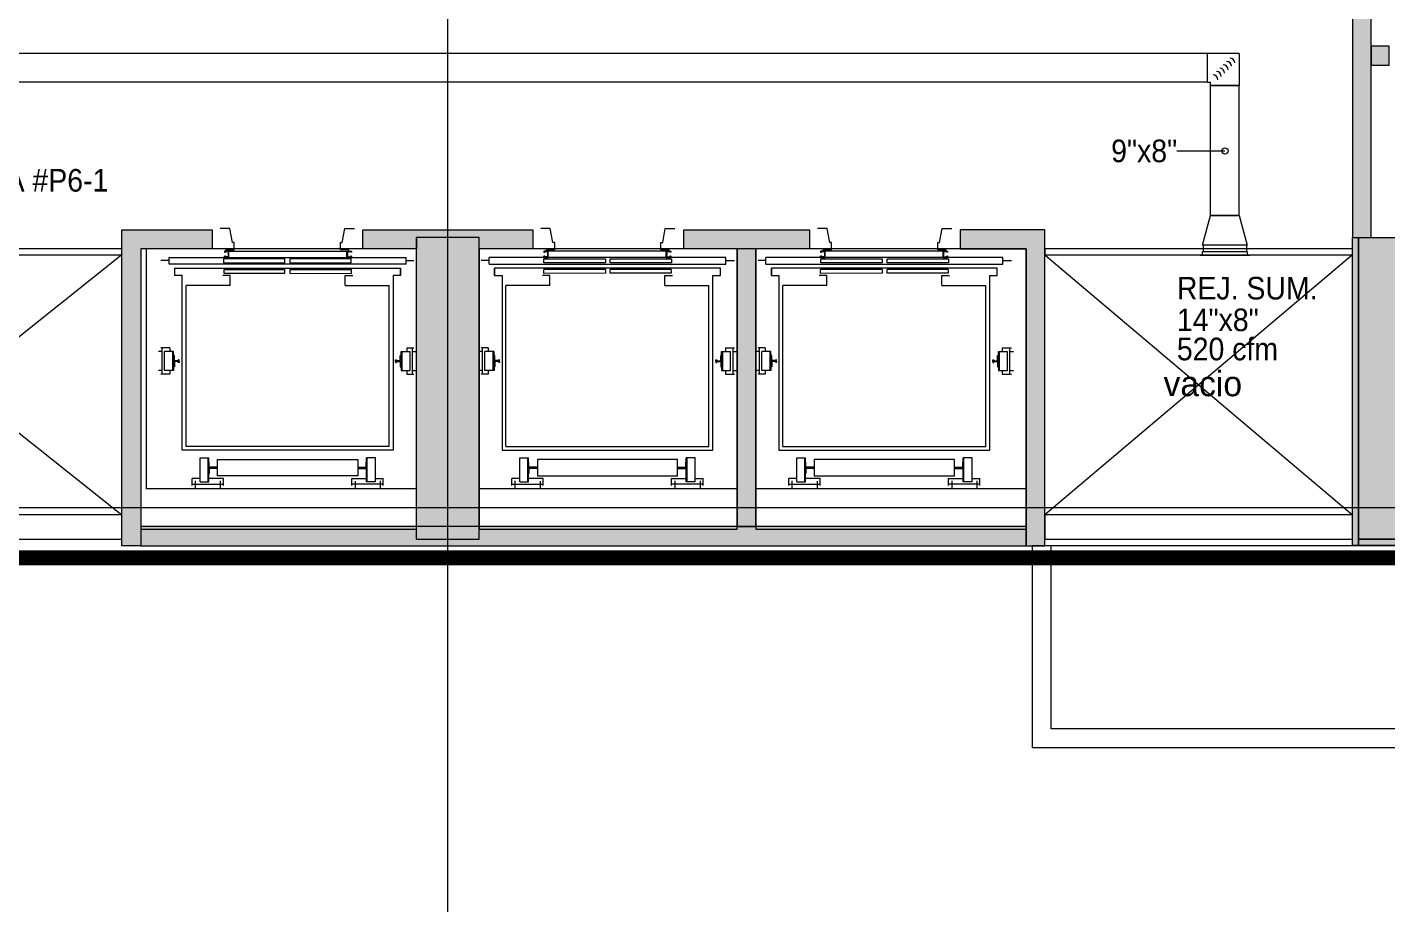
# Model space of a CAD drawing. Header units: metres. Extents: x 31.9 to 124, y -29 to 44.
# Drawn here: x 101.75 to 112.57, y -23.16 to -16.13 of the extents above; entities that cross this region are included whole.
import ezdxf

# ---------------------------------------------------------------- set-up
doc = ezdxf.new("R2010")
doc.units = ezdxf.units.M
doc.header["$LTSCALE"] = 100
doc.linetypes.add('HIDDEN JT', pattern=[0.0016, 0.001, -0.0006])
doc.layers.add('A-DETL', color=7, linetype='Continuous', lineweight=9, true_color=0x00a600)
doc.layers.add('M-HVAC-CDFF', color=8, linetype='Continuous', lineweight=18, true_color=0x414141)
for name, color, linetype, lineweight in [('A-GENM', 7, 'Continuous', 18), ('ARQ', 8, 'Continuous', 0), ('M-EQPM-IDEN', 7, 'Continuous', 9), ('M-HVAC-CDFF-IDEN', 7, 'Continuous', 9), ('M-HVAC-DUCT', 7, 'Continuous', 18), ('M-HVAC-DUCT-IDEN', 7, 'Continuous', 9)]:
    doc.layers.add(name, color=color, linetype=linetype, lineweight=lineweight)
doc.styles.add('SansSerif', font='SANSS__.TTF', dxfattribs={"width": 0.9, "height": 0.18})

# ---------------------------------------------------------------- blocks, each defined once
blk = doc.blocks.new('Est etapa 3 torre')
at = {"layer": 'ARQ'}
h = blk.add_hatch(color=256, dxfattribs=at)
h.paths.add_polyline_path([(1123.55, -5959.124), (1123.05, -5959.124), (1123.05, -5957.624), (1123.55, -5957.624)])
h.paths.add_polyline_path([(1116.05, -5959.124), (1115.55, -5959.124), (1115.55, -5957.624), (1116.05, -5957.624)])
h.paths.add_polyline_path([(1139.548, -5959.124), (1139.048, -5959.124), (1139.048, -5957.624), (1139.548, -5957.624)])
h.paths.add_polyline_path([(1132.05, -5959.124), (1131.55, -5959.124), (1131.55, -5957.624), (1132.05, -5957.624)])
h.paths.add_polyline_path([(1140.048, -5967.649), (1140.048, -5968.149), (1138.548, -5968.149), (1138.548, -5967.649)])
h.paths.add_polyline_path([(1124.05, -5967.649), (1124.05, -5968.149), (1122.55, -5968.149), (1122.55, -5967.649)])
h.paths.add_polyline_path([(1131.05, -5967.649), (1131.05, -5968.149), (1132.55, -5968.149), (1132.55, -5967.649)])
h.paths.add_polyline_path([(1115.05, -5967.649), (1115.05, -5968.149), (1116.55, -5968.149), (1116.55, -5967.649)])
h.paths.add_polyline_path([(1140.048, -5975.649), (1140.048, -5976.149), (1138.548, -5976.149), (1138.548, -5975.649)])
h.paths.add_polyline_path([(1124.05, -5975.649), (1124.05, -5976.149), (1122.55, -5976.149), (1122.55, -5975.649)])
h.paths.add_polyline_path([(1131.05, -5975.649), (1131.05, -5976.149), (1132.55, -5976.149), (1132.55, -5975.649)])
h.paths.add_polyline_path([(1115.05, -5975.649), (1115.05, -5976.149), (1116.55, -5976.149), (1116.55, -5975.649)])
h.paths.add_polyline_path([(1140.048, -5985.749), (1140.048, -5986.249), (1138.548, -5986.249), (1138.548, -5985.749)])
h.paths.add_polyline_path([(1124.05, -5985.749), (1124.05, -5986.249), (1122.55, -5986.249), (1122.55, -5985.749)])
h.paths.add_polyline_path([(1131.05, -5985.749), (1131.05, -5986.249), (1132.55, -5986.249), (1132.55, -5985.749)])
h.paths.add_polyline_path([(1115.05, -5985.749), (1115.05, -5986.249), (1116.55, -5986.249), (1116.55, -5985.749)])
h.paths.add_polyline_path([(1140.048, -5993.749), (1140.048, -5994.249), (1138.548, -5994.249), (1138.548, -5993.749)])
h.paths.add_polyline_path([(1124.05, -5993.749), (1124.05, -5994.249), (1122.55, -5994.249), (1122.55, -5993.749)])
h.paths.add_polyline_path([(1131.05, -5993.749), (1131.05, -5994.249), (1132.55, -5994.249), (1132.55, -5993.749)])
h.paths.add_polyline_path([(1115.05, -5993.749), (1115.05, -5994.249), (1116.55, -5994.249), (1116.55, -5993.749)])
h.paths.add_polyline_path([(1132.05, -6003.426), (1131.55, -6003.426), (1131.55, -6004.922), (1132.05, -6004.922)])
h.paths.add_polyline_path([(1138.153, -6003.424), (1139.653, -6003.424), (1139.653, -6003.924), (1138.153, -6003.924)])
h.paths.add_polyline_path([(1116.05, -6004.924), (1116.05, -6003.424), (1115.55, -6003.424), (1115.55, -6004.924)])
h.paths.add_polyline_path([(1123.55, -6004.924), (1123.55, -6003.424), (1123.05, -6003.424), (1123.05, -6004.924)])
h.paths.add_polyline_path([(1139.048, -6011.949), (1139.048, -6009.549), (1139.548, -6009.549), (1139.548, -6011.949)])
h.paths.add_polyline_path([(1131.55, -6009.549), (1131.55, -6011.949), (1132.05, -6011.949), (1132.05, -6009.549)])
h.paths.add_polyline_path([(1123.05, -6009.549), (1123.05, -6011.949), (1123.55, -6011.949), (1123.55, -6009.549)])
h.paths.add_polyline_path([(1116.05, -6009.549), (1116.05, -6011.949), (1115.55, -6011.949), (1115.55, -6009.549)])
for p, q in [((1131.8, -5955.354), (1131.8, -6014.914)), ((1113.531, -6011.699), (1145.333, -6011.699))]:
    blk.add_line(p, q, dxfattribs=at)
for points in [[(1131.55, -6009.549), (1131.55, -6011.949), (1132.05, -6011.949), (1132.05, -6009.549)], [(1139.048, -6011.949), (1139.048, -6009.549), (1139.548, -6009.549), (1139.548, -6011.949)]]:
    blk.add_lwpolyline(points, close=True, dxfattribs=at)
blk = doc.blocks.new('MARCOE-102')
at = {"layer": 'ARQ'}
for p, q in [((0, 0), (0, -2.5)), ((0, 0), (1.75, 0)), ((1.75, 0), (1.75, -0.45)), ((0, -2.5), (1.75, -2.5)), ((0.175, -0.175), (1.575, -0.175)), ((0.175, -0.175), (0.175, -2.325)), ((0.175, -2.325), (1.575, -2.325)), ((1.375, -0.45), (1.375, -0.275)), ((1.375, -0.275), (1.575, -0.275)), ((1.75, -0.45), (1.375, -0.45)), ((1.375, -2.05), (1.375, -2.225)), ((1.75, -2.05), (1.375, -2.05)), ((1.375, -2.225), (1.575, -2.225)), ((1.575, -0.275), (1.575, -0.175)), ((1.575, -2.325), (1.575, -2.225)), ((1.75, -2.5), (1.75, -2.05))]:
    blk.add_line(p, q, dxfattribs=at)
blk.add_lwpolyline([(0, 0), (0, -2.5), (1.75, -2.5), (1.75, -2.05), (1.375, -2.05), (1.375, -2.225), (1.575, -2.225), (1.575, -2.325), (0.175, -2.325), (0.175, -0.175), (1.575, -0.175), (1.575, -0.275), (1.375, -0.275), (1.375, -0.45), (1.75, -0.45), (1.75, 0), (0, 0)], dxfattribs=at)
blk = doc.blocks.new('ASCENSOR')
at = {"layer": 'ARQ'}
for p, q in [((-1.63, -1.015), (-1.63, 0.869)), ((-1.575, 0.869), (-1.63, 0.869)), ((-1.605, 0.869), (-1.605, 0.932)), ((-1.575, 0.869), (-1.575, -1.015)), ((-0.91, 0.876), (-0.91, 0.932)), ((-0.7, 0.921), (-0.91, 0.921)), ((-0.91, 0.876), (-0.88, 0.876)), ((-0.88, 0.922), (-0.88, 0.95)), ((-0.73, 0.902), (-0.88, 0.902)), ((-0.88, 0.83), (-0.88, 0.902)), ((-0.73, 0.922), (-0.73, 0.95)), ((-0.73, 0.836), (-0.73, 0.902)), ((-0.73, 0.876), (-0.7, 0.876)), ((-0.7, 0.876), (-0.7, 0.932)), ((-1.485, 0.826), (-1.545, 0.826)), ((-1.545, 0.826), (-1.485, 0.826)), ((-1.545, -0.971), (-1.545, 0.826)), ((-1.485, 0.826), (-1.485, 0.766)), ((-1.485, 0.766), (-0.096, 0.766)), ((-0.73, 0.836), (-0.88, 0.836)), ((-0.88, 0.836), (-0.73, 0.836)), ((-0.85, 0.83), (-0.88, 0.83)), ((-0.85, 0.83), (-0.88, 0.83)), ((-0.85, 0.83), (-0.805, 0.83)), ((-0.85, 0.83), (-0.805, 0.83)), ((-0.85, 0.83), (-0.805, 0.83)), ((-0.85, 0.83), (-0.805, 0.83)), ((-0.85, 0.823), (-0.85, 0.83)), ((-0.85, 0.823), (-0.85, 0.83)), ((-0.809, 0.823), (-0.85, 0.823)), ((-0.809, 0.823), (-0.85, 0.823)), ((-0.816, 0.785), (-0.816, 0.792)), ((-0.816, 0.792), (-0.802, 0.792)), ((-0.809, 0.785), (-0.816, 0.785)), ((-0.809, 0.785), (-0.809, 0.823)), ((-0.802, 0.785), (-0.809, 0.785)), ((-0.76, 0.83), (-0.805, 0.83)), ((-0.76, 0.83), (-0.805, 0.83)), ((-0.76, 0.83), (-0.805, 0.83)), ((-0.76, 0.83), (-0.805, 0.83)), ((-0.802, 0.823), (-0.76, 0.823)), ((-0.802, 0.823), (-0.76, 0.823)), ((-0.802, 0.785), (-0.802, 0.823)), ((-0.795, 0.792), (-0.802, 0.792)), ((-0.802, 0.785), (-0.795, 0.785)), ((-0.795, 0.785), (-0.795, 0.792)), ((-0.76, 0.823), (-0.76, 0.83)), ((-0.76, 0.823), (-0.76, 0.83)), ((-0.76, 0.83), (-0.73, 0.83)), ((-0.76, 0.83), (-0.73, 0.83)), ((-0.73, 0.83), (-0.73, 0.836)), ((-0.096, 0.766), (-0.096, -0.911)), ((-1.405, 0.385), (-1.405, 0.735)), ((-0.126, 0.735), (-1.405, 0.735)), ((-0.126, 0.735), (-0.126, -0.88)), ((0.184, 0.688), (0.128, 0.688)), ((0.128, 0.625), (0.128, 0.688)), ((0.147, 0.664), (0.21, 0.664)), ((0.173, 0.689), (0.173, 0.438)), ((-0.036, 0.625), (-0.036, 0.555)), ((0.155, 0.625), (-0.036, 0.625)), ((0.155, 0.561), (-0.036, 0.561)), ((0.155, 0.555), (-0.036, 0.555)), ((-0.001, 0.552), (-0.001, 0.555)), ((-0.001, 0.555), (0.041, 0.555)), ((0.038, 0.552), (-0.001, 0.552)), ((0.038, 0.491), (0.038, 0.552)), ((0.041, 0.555), (0.041, 0.491)), ((0.089, 0.555), (0.041, 0.555)), ((0.047, 0.555), (0.047, 0.491)), ((0.05, 0.491), (0.05, 0.552)), ((0.05, 0.552), (0.089, 0.552)), ((0.089, 0.552), (0.089, 0.555)), ((0.089, 0.552), (0.089, 0.555)), ((0.128, 0.438), (0.128, 0.555)), ((0.155, 0.625), (0.155, 0.555)), ((-1.68, 0.434), (-1.671, 0.434)), ((-1.68, 0.434), (-1.671, 0.434)), ((-1.68, 0.399), (-1.68, 0.434)), ((-1.68, 0.399), (-1.68, 0.434)), ((-1.671, 0.434), (-1.671, 0.426)), ((-1.671, 0.434), (-1.671, 0.426)), ((-1.639, 0.434), (-1.639, 0.426)), ((-1.63, 0.434), (-1.639, 0.434)), ((-1.639, 0.434), (-1.63, 0.434)), ((-1.639, 0.426), (-1.639, 0.434)), ((-1.63, 0.399), (-1.63, 0.434)), ((-1.63, 0.434), (-1.63, 0.399)), ((-1.587, 0.433), (-1.618, 0.433)), ((-1.618, 0.433), (-1.618, -0.056)), ((-1.587, -0.056), (-1.587, 0.433)), ((-1.503, 0.434), (-1.534, 0.434)), ((-1.534, -0.056), (-1.534, 0.434)), ((-1.503, -0.056), (-1.503, 0.434)), ((-1.485, 0.385), (-1.485, 0.445)), ((-0.021, 0.485), (0.109, 0.485)), ((-0.021, -0.63), (-0.021, 0.485)), ((0.109, 0.485), (0.109, -0.63)), ((0.184, 0.438), (0.128, 0.438)), ((0.149, 0.463), (0.209, 0.463)), ((-1.63, 0.399), (-1.68, 0.399)), ((-1.63, 0.399), (-1.68, 0.399)), ((-1.676, 0.43), (-1.674, 0.43)), ((-1.674, 0.43), (-1.676, 0.43)), ((-1.676, 0.402), (-1.676, 0.43)), ((-1.676, 0.43), (-1.676, 0.402)), ((-1.633, 0.402), (-1.676, 0.402)), ((-1.676, 0.402), (-1.633, 0.402)), ((-1.674, 0.426), (-1.674, 0.43)), ((-1.674, 0.426), (-1.674, 0.43)), ((-1.671, 0.426), (-1.674, 0.426)), ((-1.671, 0.426), (-1.674, 0.426)), ((-1.639, 0.426), (-1.635, 0.426)), ((-1.635, 0.426), (-1.639, 0.426)), ((-1.635, 0.43), (-1.633, 0.43)), ((-1.635, 0.426), (-1.635, 0.43)), ((-1.635, 0.43), (-1.635, 0.426)), ((-1.633, 0.43), (-1.635, 0.43)), ((-1.633, 0.402), (-1.633, 0.43)), ((-1.633, 0.402), (-1.633, 0.43)), ((-1.405, 0.385), (-1.485, 0.385)), ((-1.618, -0.056), (-1.587, -0.056)), ((-1.587, -0.095), (-1.618, -0.095)), ((-1.618, -0.095), (-1.618, -0.583)), ((-1.587, -0.583), (-1.587, -0.095)), ((-1.534, -0.056), (-1.503, -0.056)), ((-1.503, -0.095), (-1.534, -0.095)), ((-1.534, -0.58), (-1.534, -0.095)), ((-1.503, -0.58), (-1.503, -0.095)), ((-1.747, -0.512), (-1.859, -0.533)), ((-1.859, -0.533), (-1.859, -0.609)), ((-1.69, -0.498), (-1.747, -0.498)), ((-1.747, -0.498), (-1.747, -0.512)), ((-1.69, -0.564), (-1.69, -0.498)), ((-1.405, -0.53), (-1.485, -0.53)), ((-1.485, -0.53), (-1.485, -0.59)), ((-1.405, -0.53), (-1.405, -0.88)), ((-1.68, -0.564), (-1.69, -0.564)), ((-1.618, -0.583), (-1.587, -0.583)), ((-1.534, -0.58), (-1.503, -0.58)), ((0.109, -0.63), (-0.021, -0.63)), ((0.038, -0.636), (0.038, -0.697)), ((0.041, -0.7), (0.041, -0.636)), ((0.047, -0.7), (0.047, -0.636)), ((0.05, -0.636), (0.05, -0.697)), ((0.184, -0.583), (0.128, -0.583)), ((0.128, -0.583), (0.128, -0.7)), ((0.149, -0.609), (0.209, -0.609)), ((0.173, -0.834), (0.173, -0.583)), ((0.155, -0.7), (-0.036, -0.7)), ((-0.036, -0.77), (-0.036, -0.7)), ((0.155, -0.706), (-0.036, -0.706)), ((-0.001, -0.697), (-0.001, -0.7)), ((0.038, -0.697), (-0.001, -0.697)), ((-0.001, -0.7), (0.041, -0.7)), ((0.089, -0.7), (0.047, -0.7)), ((0.05, -0.697), (0.089, -0.697)), ((0.089, -0.697), (0.089, -0.7)), ((0.155, -0.77), (0.155, -0.7)), ((0.155, -0.77), (-0.036, -0.77)), ((0.128, -0.77), (0.128, -0.833)), ((0.184, -0.833), (0.128, -0.833)), ((0.147, -0.809), (0.21, -0.809)), ((-1.485, -0.971), (-1.545, -0.971)), ((-0.096, -0.911), (-1.485, -0.911)), ((-1.485, -0.911), (-1.485, -0.971)), ((-0.126, -0.88), (-1.405, -0.88)), ((-0.808, -0.936), (-0.815, -0.936)), ((-0.815, -0.936), (-0.815, -0.943)), ((-0.815, -0.943), (-0.801, -0.943)), ((-0.808, -0.936), (-0.808, -0.974)), ((-0.801, -0.936), (-0.808, -0.936)), ((-0.801, -0.936), (-0.801, -0.974)), ((-0.801, -0.936), (-0.794, -0.936)), ((-0.794, -0.943), (-0.801, -0.943)), ((-0.794, -0.936), (-0.794, -0.943)), ((-1.575, -1.015), (-1.63, -1.015)), ((-1.605, -1.015), (-1.605, -1.083)), ((-0.91, -1.011), (-0.88, -1.011)), ((-0.91, -1.011), (-0.91, -1.083)), ((-0.7, -1.072), (-0.91, -1.072)), ((-0.85, -0.981), (-0.88, -0.981)), ((-0.85, -0.981), (-0.88, -0.981)), ((-0.88, -0.981), (-0.88, -1.052)), ((-0.73, -0.987), (-0.88, -0.987)), ((-0.88, -0.987), (-0.73, -0.987)), ((-0.73, -1.052), (-0.88, -1.052)), ((-0.88, -1.073), (-0.88, -1.1)), ((-0.808, -0.974), (-0.85, -0.974)), ((-0.808, -0.974), (-0.85, -0.974)), ((-0.85, -0.974), (-0.85, -0.981)), ((-0.85, -0.974), (-0.85, -0.981)), ((-0.85, -0.981), (-0.805, -0.981)), ((-0.85, -0.981), (-0.805, -0.981)), ((-0.85, -0.981), (-0.805, -0.981)), ((-0.85, -0.981), (-0.805, -0.981)), ((-0.76, -0.981), (-0.805, -0.981)), ((-0.76, -0.981), (-0.805, -0.981)), ((-0.76, -0.981), (-0.805, -0.981)), ((-0.76, -0.981), (-0.805, -0.981)), ((-0.801, -0.974), (-0.76, -0.974)), ((-0.801, -0.974), (-0.76, -0.974)), ((-0.76, -0.974), (-0.76, -0.981)), ((-0.76, -0.974), (-0.76, -0.981)), ((-0.76, -0.981), (-0.73, -0.981)), ((-0.76, -0.981), (-0.73, -0.981)), ((-0.73, -0.981), (-0.73, -0.987)), ((-0.73, -0.987), (-0.73, -1.052)), ((-0.73, -1.011), (-0.7, -1.011)), ((-0.73, -1.073), (-0.73, -1.1)), ((-0.7, -1.011), (-0.7, -1.083))]:
    blk.add_line(p, q, dxfattribs=at)
blk.add_lwpolyline([(-1.68, -0.564), (-1.68, 0.413), (-1.69, 0.413), (-1.69, 0.347), (-1.747, 0.347), (-1.747, 0.361), (-1.859, 0.382), (-1.859, 0.458)], dxfattribs=at)
for centre, radius, start, end in [((0.044, 0.491), 0.006, 180, 270), ((0.044, 0.491), 0.003, 180, 270), ((0.044, 0.491), 0.006, 270, 0), ((0.044, 0.491), 0.003, 270, 0), ((0.044, -0.636), 0.006, 90, 180), ((0.044, -0.636), 0.003, 90, 180), ((0.044, -0.636), 0.006, 0, 90), ((0.044, -0.636), 0.003, 0, 90)]:
    blk.add_arc(centre, radius, start, end, dxfattribs=at)
for points in [[(-0.795, 0.792), (-0.795, 0.785), (-0.816, 0.785), (-0.816, 0.792)], [(-0.816, 0.785), (-0.816, 0.792), (-0.795, 0.785), (-0.816, 0.785)], [(-0.795, 0.785), (-0.816, 0.785), (-0.795, 0.792), (-0.816, 0.792)], [(-0.794, -0.943), (-0.794, -0.936), (-0.815, -0.936), (-0.815, -0.943)], [(-0.815, -0.936), (-0.815, -0.943), (-0.794, -0.936), (-0.815, -0.936)], [(-0.794, -0.936), (-0.815, -0.936), (-0.794, -0.943), (-0.815, -0.943)]]:
    blk.add_solid(points, dxfattribs=at)
at = {"layer": 'ARQ', "xscale": 0.01999999999998181, "yscale": 0.01999999999998181, "zscale": 0.01999999999998181, "rotation": 270}
blk.add_blockref('MARCOE-102', (-1.63, -0.541), dxfattribs=at)
blk = doc.blocks.new('P6-7-8')
at = {"layer": 'ARQ', "ltscale": 0.03}
h = blk.add_hatch(color=256, dxfattribs=at)
h.dxf.hatch_style = 1
h.paths.add_polyline_path([(129.387, -2853.856), (129.387, -2854.006), (129.735, -2854.006), (129.735, -2853.856)])
h.paths.add_polyline_path([(129.735, -2853.856), (129.885, -2853.856), (129.885, -2855.207), (129.735, -2855.207)])
h.paths.add_polyline_path([(132.446, -2855.357), (132.446, -2855.207), (129.387, -2855.206), (129.387, -2855.356)])
h.paths.add_polyline_path([(129.037, -2859.98), (129.037, -2855.356), (128.887, -2855.356), (128.887, -2859.615), (128.887, -2859.98)])
h.paths.add_polyline_path([(132.446, -2858.531), (132.296, -2858.531), (132.296, -2855.357), (132.446, -2855.357)])
h.paths.add_polyline_path([(131.046, -2858.381), (131.046, -2860.071), (131.346, -2860.071), (131.346, -2859.921), (131.197, -2859.921), (131.196, -2858.381)])
h.paths.add_polyline_path([(132.446, -2859.921), (132.296, -2859.921), (132.296, -2860.57), (132.446, -2860.57)])
h.paths.add_polyline_path([(132.246, -2860.071), (132.296, -2860.071), (132.296, -2859.921), (132.246, -2859.921)])
h.paths.add_polyline_path([(128.887, -2862.415), (132.446, -2862.415), (132.446, -2862.265), (129.387, -2862.265), (129.387, -2862.381), (128.887, -2862.381)])
h.paths.add_polyline_path([(132.296, -2861.77), (132.296, -2862.265), (132.446, -2862.265), (132.446, -2861.77)])
h.paths.add_polyline_path([(135.762, -2859.921), (135.762, -2860.071), (135.196, -2860.071), (135.196, -2862.435), (135.045, -2862.435), (135.045, -2859.921)])
h.paths.add_polyline_path([(138.314, -2859.921), (138.314, -2860.071), (137.887, -2860.071), (137.887, -2859.981), (137.387, -2859.981), (137.387, -2860.071), (136.962, -2860.071), (136.962, -2859.921)])
h.paths.add_polyline_path([(135.196, -2862.435), (142.238, -2862.435), (142.238, -2862.282), (135.196, -2862.282)])
h.paths.add_polyline_path([(140.514, -2859.921), (140.514, -2860.071), (139.514, -2860.071), (139.514, -2859.921)])
h.paths.add_polyline_path([(139.939, -2862.282), (140.089, -2862.282), (140.089, -2860.071), (139.939, -2860.071), (139.939, -2860.069), (139.939, -2862.282), (139.939, -2862.282)])
h.paths.add_polyline_path([(141.714, -2859.921), (141.714, -2860.071), (142.238, -2860.071), (142.238, -2862.435), (142.388, -2862.435), (142.388, -2859.921)])
h.paths.add_polyline_path([(145.384, -2862.281), (149.185, -2862.281), (149.185, -2862.431), (145.384, -2862.431)])
h.paths.add_polyline_path([(144.834, -2862.431), (144.834, -2859.981), (144.884, -2859.981), (144.884, -2862.381), (145.384, -2862.381), (145.384, -2862.431)])
h.paths.add_polyline_path([(148.619, -2860.777), (148.619, -2862.281), (148.469, -2862.281), (148.469, -2860.777)])
h.paths.add_polyline_path([(148.619, -2860.777), (149.035, -2860.777), (149.035, -2860.927), (148.619, -2860.927)])
h.paths.add_polyline_path([(149.185, -2860.777), (149.185, -2862.281), (149.035, -2862.281), (149.035, -2860.777)])
h.paths.add_polyline_path([(146.033, -2858.461), (149.035, -2858.461), (149.035, -2858.611), (146.033, -2858.611)])
h.paths.add_polyline_path([(146.493, -2857.52), (146.493, -2858.461), (146.643, -2858.461), (146.643, -2857.52)])
h.paths.add_polyline_path([(144.833, -2856.359), (144.834, -2859.981), (144.984, -2859.981), (144.983, -2856.359)])
h.paths.add_polyline_path([(145.127, -2858.461), (144.984, -2858.461), (144.984, -2858.611), (145.127, -2858.611)])
h.paths.add_polyline_path([(146.493, -2856.369), (149.035, -2856.369), (149.035, -2856.519), (146.493, -2856.519)])
h.paths.add_polyline_path([(149.185, -2856.369), (149.185, -2857.572), (149.035, -2857.572), (149.035, -2856.369)])
h.paths.add_polyline_path([(146.493, -2852.602), (146.493, -2854.161), (146.643, -2854.161), (146.643, -2852.602)])
h.paths.add_polyline_path([(148.588, -2852.604), (146.493, -2852.6), (146.493, -2852.45), (148.589, -2852.454)])
h.paths.add_polyline_path([(148.805, -2851.006), (140.338, -2851.006), (140.338, -2851.156), (148.805, -2851.156)])
h.paths.add_polyline_path([(140.338, -2853.857), (140.338, -2851.156), (140.488, -2851.156), (140.488, -2853.857)])
at = {"layer": 'ARQ'}
for p, q in [((135.237, -2860.071), (135.237, -2861.981)), ((132.446, -2860.121), (135.045, -2862.188)), ((135.045, -2860.121), (132.446, -2862.188)), ((142.388, -2860.121), (144.834, -2862.188)), ((144.834, -2860.121), (142.388, -2862.188)), ((137.387, -2861.981), (135.237, -2861.981)), ((139.939, -2861.981), (137.887, -2861.981)), ((142.238, -2861.981), (140.089, -2861.981))]:
    blk.add_line(p, q, dxfattribs=at)
at = {"layer": 'ARQ', "ltscale": 5, "const_width": 0.12}
blk.add_lwpolyline([(117.593, -2808.056), (149.185, -2808.056), (149.185, -2862.531), (117.593, -2862.531)], close=True, dxfattribs=at)
at = {"layer": 'ARQ'}
for points in [[(144.833, -2856.359), (144.834, -2859.981), (144.984, -2859.981), (144.983, -2856.359)], [(145.127, -2858.461), (144.984, -2858.461), (144.984, -2858.611), (145.127, -2858.611)], [(135.762, -2859.921), (135.762, -2860.071), (135.196, -2860.071), (135.196, -2862.435), (135.045, -2862.435), (135.045, -2859.921)], [(138.314, -2859.921), (138.314, -2860.071), (137.887, -2860.071), (137.887, -2859.981), (137.387, -2859.981), (137.387, -2860.071), (136.962, -2860.071), (136.962, -2859.921)], [(140.514, -2859.921), (140.514, -2860.071), (139.514, -2860.071), (139.514, -2859.921)], [(141.714, -2859.921), (141.714, -2860.071), (142.238, -2860.071), (142.238, -2862.435), (142.388, -2862.435), (142.388, -2859.921)], [(144.884, -2862.431), (144.834, -2862.431), (144.834, -2859.981), (144.884, -2859.981)], [(135.045, -2860.121), (135.045, -2860.071), (132.446, -2860.071), (132.446, -2860.121)], [(137.387, -2862.303), (137.387, -2860.071), (135.196, -2860.071), (135.196, -2862.303)], [(139.939, -2862.282), (140.089, -2862.282), (140.089, -2862.282), (140.089, -2860.071), (139.939, -2860.071), (139.939, -2860.069), (139.939, -2860.069), (139.939, -2860.069), (139.939, -2862.282), (139.939, -2862.282)], [(144.834, -2860.121), (144.834, -2860.071), (142.388, -2860.071), (142.388, -2860.121)], [(135.045, -2862.381), (135.045, -2862.188), (132.446, -2862.188), (132.446, -2862.381)], [(144.834, -2862.381), (144.834, -2862.188), (142.388, -2862.188), (142.388, -2862.381)], [(135.196, -2862.435), (142.238, -2862.435), (142.238, -2862.282), (135.196, -2862.282)], [(142.289, -2862.431), (149.133, -2862.431), (149.133, -2864.041), (142.289, -2864.041)], [(142.439, -2862.431), (148.983, -2862.431), (148.983, -2863.891), (142.439, -2863.891)], [(142.439, -2862.431), (148.983, -2862.431), (148.983, -2863.891), (142.439, -2863.891)], [(144.884, -2862.431), (144.884, -2862.381), (145.384, -2862.381), (145.384, -2862.431)]]:
    blk.add_lwpolyline(points, close=True, dxfattribs=at)
for points, elevation in [([(139.939, -2862.303), (139.939, -2860.071), (137.887, -2860.071), (137.887, -2862.303)], -1316.434), ([(142.238, -2862.303), (142.238, -2860.071), (140.089, -2860.071), (140.089, -2862.303)], 1207.545)]:
    blk.add_lwpolyline(points, close=True, dxfattribs=dict(at, elevation=elevation))
blk.add_blockref('Est etapa 3 torre', (-994.164, 3149.568), dxfattribs=at)
at = {"layer": 'ARQ', "rotation": 269.9943251266501}
blk.add_blockref('ASCENSOR', (136.436, -2861.77), dxfattribs=at)
at = {"layer": 'ARQ', "xscale": -1, "rotation": 90.0056748733478}
for p in [(138.835, -2861.77), (141.038, -2861.77)]:
    blk.add_blockref('ASCENSOR', p, dxfattribs=at)
at = {"layer": 'ARQ'}
blk.add_text('vacio', height=0.2, rotation=359.9331, dxfattribs=at).set_placement((143.332, -2861.244))
blk = doc.blocks.new('M_Rectangular Transition - Angle - 30 LAMINA-2187241-NIVEL 06')
at = {"layer": 'M-HVAC-DUCT', "color": 3, "true_color": 0x00ff00}
for p, q in [((70.007, -17.862), (70.071, -17.625)), ((70.071, -17.625), (70.299, -17.625)), ((70.299, -17.625), (70.363, -17.862)), ((70.363, -17.862), (70.007, -17.862))]:
    blk.add_line(p, q, dxfattribs=at)
blk = doc.blocks.new('Rectangular Elbow - Mitered - Single Thickness Vanes - LAMINA-V91-NIVEL 06')
at = {"layer": 'A-GENM', "color": 3, "true_color": 0x00ff00}
for centre, start in [((70.172, -16.465), 360), ((70.199, -16.438), 360), ((70.225, -16.411), 360), ((70.091, -16.545), 0), ((70.118, -16.518), 360), ((70.145, -16.492), 0)]:
    blk.add_arc(centre, 0.0381, start, 90, dxfattribs=at)
at = {"layer": 'M-HVAC-DUCT', "color": 3, "true_color": 0x00ff00}
for p, q in [((70.299, -16.337), (70.045, -16.337)), ((70.045, -16.337), (70.045, -16.565)), ((70.299, -16.337), (70.299, -16.591)), ((70.045, -16.565), (70.071, -16.565)), ((70.071, -16.591), (70.071, -16.565)), ((70.299, -16.591), (70.071, -16.591))]:
    blk.add_line(p, q, dxfattribs=at)
blk = doc.blocks.new('REJ_ SUM_DE_MURO - 14_x8_-2186753-NIVEL 06')
at = {"layer": 'M-HVAC-CDFF', "color": 3, "true_color": 0x00ff00}
for p, q in [((69.987, -17.939), (70.384, -17.939)), ((69.987, -17.939), (69.987, -17.943)), ((70.384, -17.943), (69.987, -17.943)), ((70.007, -17.911), (70.363, -17.911)), ((70.007, -17.939), (70.007, -17.911)), ((70.014, -17.911), (70.014, -17.862)), ((70.357, -17.862), (70.357, -17.911)), ((70.363, -17.911), (70.363, -17.939)), ((70.384, -17.943), (70.384, -17.939))]:
    blk.add_line(p, q, dxfattribs=at)

msp = doc.modelspace()

# ---------------------------------------------------------------- linework, layer by layer
at = {"layer": 'M-HVAC-DUCT', "color": 3, "true_color": 0x00ff00}
for p, q in [((111.144, -16.337), (100.22, -16.337)), ((111.144, -16.337), (111.144, -16.565)), ((111.144, -16.565), (100.22, -16.565)), ((111.169, -16.591), (111.398, -16.591)), ((111.169, -17.625), (111.169, -16.591)), ((111.398, -17.625), (111.398, -16.591)), ((111.398, -17.625), (111.169, -17.625))]:
    msp.add_line(p, q, dxfattribs=at)
at = {"layer": 'M-HVAC-DUCT-IDEN'}
msp.add_line((111.284, -17.112), (110.902, -17.112), dxfattribs=at)
msp.add_circle((111.284, -17.112), 0.025, dxfattribs=at)

# ---------------------------------------------------------------- block references
at = {"layer": 'A-DETL', "color": 3, "linetype": 'HIDDEN JT', "true_color": 0x00ff00}
msp.add_blockref('REJ_ SUM_DE_MURO - 14_x8_-2186753-NIVEL 06', (41.099, 0), dxfattribs=at)
at = {"layer": 'ARQ', "linetype": 'Continuous'}
msp.add_blockref('P6-7-8', (-32.536, 2842.182), dxfattribs=at)
at = {"layer": 'M-HVAC-DUCT', "color": 3, "true_color": 0x00ff00}
for name in ['Rectangular Elbow - Mitered - Single Thickness Vanes - LAMINA-V91-NIVEL 06', 'M_Rectangular Transition - Angle - 30 LAMINA-2187241-NIVEL 06']:
    msp.add_blockref(name, (41.099, 0), dxfattribs=at)

# ---------------------------------------------------------------- texts
at = {"layer": 'M-EQPM-IDEN', "insert": (100.137, -17.255), "char_height": 0.18, "width": 2.69848, "attachment_point": 1, "style": 'SansSerif'}
msp.add_mtext('VENTILADORA #P6-1', dxfattribs=at)
at = {"layer": 'M-HVAC-CDFF-IDEN', "char_height": 0.18, "attachment_point": 1, "style": 'SansSerif'}
for s, insert, width in [('REJ. SUM.', (110.902, -18.113), 1.32759), ('14"x8"', (110.902, -18.365), 0.77924), ('520 cfm', (110.902, -18.597), 0.95962)]:
    msp.add_mtext(s, dxfattribs=dict(at, insert=insert, width=width))
at = {"layer": 'M-HVAC-DUCT-IDEN', "insert": (110.379, -17.021), "char_height": 0.18, "width": 0.62772, "attachment_point": 1, "style": 'SansSerif'}
msp.add_mtext('9"x8"', dxfattribs=at)

doc.saveas('drawing.dxf')
